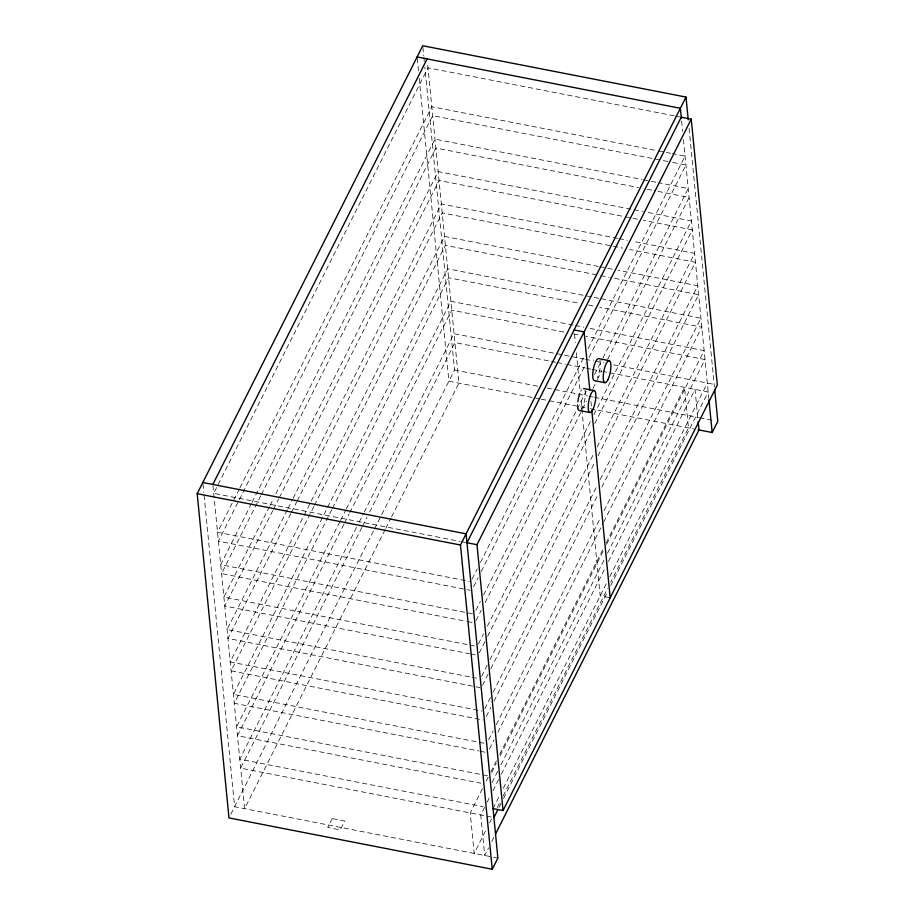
<?xml version="1.0" encoding="UTF-8"?>
<svg xmlns="http://www.w3.org/2000/svg" width="915" height="915" viewBox="0 0 915 915"><rect width="100%" height="100%" fill="white"/><g stroke="black" fill="none" stroke-linecap="round" stroke-linejoin="round"><path stroke-width="0.69" stroke-dasharray="4.58 3.43" d="M239.341 488.942L217.53 532.267L469.384 581.368M239.982 487.672L431.8 106.723L657.073 150.655M251.499 503.536L220.709 564.681L472.563 613.793M252.14 502.255L434.98 139.149L642.067 179.523M260.718 495.884L221.579 573.602L466.444 621.354M261.358 494.615L435.86 148.058L638.739 187.621M269.433 506.647L223.889 597.106L468.755 644.858M270.074 505.377L273.288 499.007M275.85 493.906L438.159 171.574L632.654 209.489M272.876 510.467L224.758 606.027L469.624 653.768M273.516 509.197L278.652 499.007M279.292 497.726L439.04 180.484L623.733 216.5M287.367 509.769L227.069 629.531L470.527 677.009M288.008 508.5L292.503 499.579M293.143 498.298L441.339 203.988L617.648 238.369M290.81 513.59L227.938 638.453L479.803 687.554M291.45 512.32L296.586 502.118M297.226 500.848L442.219 212.909L622.715 248.102M313.879 506.521L231.118 670.867L482.983 719.979M314.52 505.24L445.399 245.334L599.314 275.346M331.813 509.632L234.297 703.292L479.163 751.043M332.454 508.363L448.579 277.748L580.099 303.403M339.888 521.676L236.608 726.796L488.461 775.909M340.529 520.406L345.664 510.204M346.305 508.934L450.878 301.264L574.014 325.271M343.971 524.226L237.477 735.717L480.935 783.194M344.612 522.945L349.107 514.024M349.747 512.755L451.758 310.174L565.093 332.271M356.541 527.337L239.787 759.221L483.246 806.698M359.115 522.248L363.598 513.326M364.239 512.057L454.057 333.678L584.182 359.057M361.905 527.337L240.656 768.143L491.115 816.981M362.546 526.068L367.041 517.147M369.603 512.045L454.938 342.599L550.075 361.151M230.866 814.178L373.846 530.243M374.487 528.973L454.538 369.98L424.846 67.081M385.124 529.648L244.625 808.666L212.966 485.716M385.775 528.367L390.899 518.176M391.54 516.906L458.907 383.133L427.614 63.993M472.071 579.104L477.207 568.901M480.409 562.531L584.342 356.141M588.185 348.489L685.061 156.11L672.468 153.651M473.581 586.744L478.076 577.822M481.279 571.452L585.852 363.781M589.066 357.41L685.941 165.02L669.151 161.749M475.892 610.248L480.386 601.327M483.589 594.956L586.24 391.105M594.578 374.544L602.276 359.252M602.916 357.982L688.24 188.524L658.857 182.794M476.12 620.439L481.256 610.248M485.11 602.596L581.974 410.217M582.615 408.936L586.469 401.296M592.886 388.555L596.729 380.915M597.381 379.634L601.864 370.724M607.64 359.252L689.121 197.446L654.134 190.629M478.431 643.943L483.555 633.752M487.409 626.112L591.342 419.71M593.904 414.609L691.42 220.95L643.851 211.674M479.3 652.864L485.076 641.392M487.638 636.302L591.57 429.901M594.784 423.531L692.3 229.871L643.325 220.321M481.61 676.368L487.386 664.896M489.948 659.807L593.881 453.405M597.083 447.035L694.599 253.375L633.031 241.366M482.479 685.278L488.255 673.817M490.817 668.716L594.75 462.315M597.964 455.945L695.469 262.296L629.714 249.463M484.79 708.793L490.554 697.322M493.128 692.232L597.06 485.831M600.263 479.46L697.779 285.8L618.025 270.245M486.3 716.434L490.795 707.512M493.997 701.142L597.93 494.74M601.784 487.1L698.648 294.71L610.499 277.519M488.61 739.938L493.094 731.016M496.307 724.646L600.24 518.245M604.083 510.604L700.959 318.226L600.217 298.576M489.479 748.859L493.974 739.938M497.817 732.297L603.031 523.346M603.671 522.065L701.828 327.135L599.691 307.223M482.411 788.696L470.219 812.897L474.199 853.432L486.38 829.219M486.254 781.055L488.187 777.224M490.749 772.134L496.525 760.662M499.727 754.292L603.66 547.891M606.233 542.801L684.5 387.365L688.469 427.888L610.843 582.054M491.79 772.363L496.273 763.442M500.128 755.801L604.06 549.4M606.622 544.299L704.138 350.639L589.397 328.268M492.018 782.554L497.794 771.082M500.997 764.711L604.929 558.31M607.491 553.22L705.008 359.561L586.08 336.365M484.595 807.316L480.752 814.956L484.721 855.479L488.576 847.839M487.169 802.215L489.731 797.114M492.945 790.754L498.709 779.283M501.283 774.182L605.215 567.78M608.418 561.421L695.023 389.413L697.905 418.761M493.036 808.608L500.093 794.597M503.307 788.227L607.24 581.826M609.802 576.725L707.318 383.065M489.594 822.848L491.515 819.028M497.291 807.568L500.494 801.197M503.067 796.096L607.64 588.425M499.052 807.327L500.974 803.507M503.536 798.418L607.469 592.016M610.671 585.646L708.187 391.986L603.248 371.524M491.778 841.468L494.352 836.379M674.252 115.839L427.991 67.813L213.71 493.357L459.971 541.371M675.647 116.102L679.845 116.926M658.48 150.918L671.072 153.377M667.744 161.475L432.681 115.645L218.399 541.177L470.264 590.289M643.462 179.797L657.462 182.531M647.145 189.256L652.738 190.354M634.049 209.764L642.444 211.399M625.128 216.775L637.721 219.223M619.043 238.643L627.438 240.279M598.433 266.425L444.518 236.413L230.248 661.957L482.102 711.069M599.84 266.7L612.432 269.159M600.709 275.621L609.104 277.256M598.81 298.301L447.698 268.838L233.428 694.382L485.282 743.483M588.494 305.038L594.098 306.125M575.409 325.546L583.804 327.181M573.488 333.918L580.476 335.279M585.589 359.332L593.984 360.968M595.379 361.242L603.774 362.878M613.565 364.788L714.821 384.529M551.482 361.425L555.679 362.249M557.075 362.512L565.47 364.159M566.865 364.422L585.062 367.967M586.458 368.242L590.655 369.065M592.051 369.34L601.853 371.25M454.538 369.98L538.558 386.359M546.964 388.006L587.567 395.921M588.974 396.195L593.172 397.007M594.578 397.282L698.202 417.492M699.598 417.766L715.004 420.763M539.919 398.929L448.899 381.178L419.207 78.278M541.325 399.203L588.94 408.479M590.335 408.753L693.742 428.918M461.377 541.646L465.575 542.469M608.933 597.541L600.183 595.837L580.796 398.208M467.84 621.617L472.037 622.44M470.15 645.132L474.347 645.944M471.019 654.042L475.217 654.865M471.934 677.283L477.527 678.37M480.558 751.318L486.162 752.405M497.886 858.053L234.629 806.721L203.953 493.86M689.075 128.375L714.455 387.182M681.629 121.077L682.647 131.417M683.436 139.572L708.816 398.38M590.941 401.582L591.365 405.848M574.529 334.238L575.363 342.759M576.336 352.721L580.247 392.524M422.89 47.168L423.725 55.701M423.862 57.13L424.286 61.397M417.251 58.366L418.647 72.594M202.97 483.909L203.816 492.442M599.954 360.316A11.209 3.248 -79 0 1 597.323 377.735M584.925 390.179A11.209 3.248 -79 0 1 581.288 409.245M578.074 408.799A11.209 3.248 -79 0 1 577.845 401.902M580.705 391.38A11.209 3.248 -79 0 1 581.7 389.721M332.214 818.605L327.753 827.457L340.231 829.894L344.692 821.041L332.214 818.605"/><path stroke-width="1.37" d="M202.833 482.491L466.101 533.822L497.886 858.053L492.247 869.25L228.99 817.918L197.194 493.688L422.753 45.75L686.01 97.082L688.24 119.842M212.84 484.435L427.111 58.903M492.247 869.25L460.462 545.02L686.01 97.082M476.978 544.688L691.248 119.144L681.252 117.2L466.97 542.744L476.978 544.688L503.044 810.553L493.036 808.608M493.917 817.518L497.76 809.878M503.044 810.553L717.326 385.021L691.248 119.144M495.633 833.828L699.003 429.947L698.179 421.563M698.156 429.776L712.167 432.509L717.806 421.312L714.741 390.03M417.114 56.947L680.371 108.279L681.355 118.241M574.105 329.972L584.113 331.916L589.832 390.213M598.627 358.611L609.161 360.67M594.441 380.64L604.964 382.687M583.598 388.475L594.121 390.533M589.935 412.551L579.401 410.492A11.209 3.248 -79 0 1 578.074 408.799M197.194 493.688L460.462 545.02M708.953 399.809L712.167 432.509M591.776 410.114L610.179 597.792M593.675 380.137A11.209 3.248 -79 0 1 593.149 370.129M593.309 369.168A11.209 3.248 -79 0 1 597.724 358.874M577.845 401.902A11.209 3.248 -79 0 1 579.755 393.587M607.857 379.782A11.209 3.248 -79 0 0 609.928 361.162A11.209 3.248 -79 0 0 603.408 374.086A11.209 3.248 -79 0 0 607.857 379.782M592.817 409.646A11.209 3.248 -79 0 0 594.887 391.025A11.209 3.248 -79 0 0 588.379 403.95A11.209 3.248 -79 0 0 592.817 409.646"/></g></svg>
